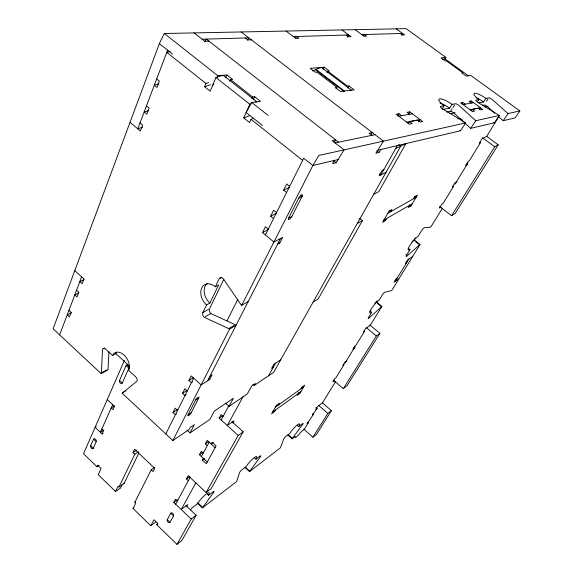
<?xml version="1.0" encoding="UTF-8"?>
<svg xmlns="http://www.w3.org/2000/svg" width="573" height="573" viewBox="0 0 573 573"><rect width="100%" height="100%" fill="white"/><g stroke="black" fill="none" stroke-linecap="round" stroke-linejoin="round"><path stroke-width="0.86" d="M444.849 59.198L445.952 57.45L406.157 28.65L164.301 33.506L159.351 43.612L53.131 328.787L101.228 373.682A3.245 2.077 60.5 0 0 101.4 372.973L102.51 349.337A3.302 2.134 61.1 0 1 105.726 349.193L112.573 355.511A11.632 7.592 60.4 0 1 124.062 355.088A11.632 7.592 60.4 0 1 128.689 370.387L135.658 376.819A3.338 2.185 59.6 0 1 136.983 381.181L122.192 393.243L172.853 440.53L189.212 429.456L190.3 427.365L194.39 424.6L190.064 432.916L186.913 430.008M108.913 351.636L108.032 369.227A3.223 2.077 60.5 0 1 107.86 369.936L101.228 373.682M59.635 334.854L81.631 276.838M167.61 50.166L137.778 128.81L142.656 127.149M255.694 102.202L256.862 101.786L223.169 75.256L215.935 77.52L210.227 91.214L204.561 86.702L205.9 83.457L208.622 82.591M124.42 360.417L83.515 453.737L96.93 466.744L99.065 465.348M90.677 445.773L93.6 439.154A1.898 1.175 58.5 0 1 95.44 439.205A1.898 1.175 58.5 0 1 96.214 441.661L93.27 448.272A1.891 1.16 58.4 0 1 91.451 448.208A1.891 1.16 58.4 0 1 90.677 445.773L93.27 448.272M128.882 368.181L126.074 365.595A2.02 1.325 60.2 0 1 128.08 365.538A2.02 1.325 60.2 0 1 128.882 368.181L122.285 383.015A1.991 1.289 59.8 0 1 120.316 383.05A1.991 1.289 59.8 0 1 119.521 380.443L126.074 365.595L127.607 364.722M112.68 404.617L100.382 432.271L103.863 430.108M96.171 426.606L95.125 427.25L102.144 433.954L103.591 430.703L101.829 429.019M253.517 118.382L251.01 119.32L249.556 122.543L243.733 117.902L249.814 104.286L250.995 103.871M96.93 466.744L97.632 465.197L101.084 468.542L98.262 474.695L115.545 491.491L120.602 488.01L122.443 484.206M115.545 491.491L117.744 486.921A1.268 0.774 56.8 0 1 118.983 487.007L134.813 454.196L133.008 452.469L134.569 449.218L154.681 468.32L153.055 471.543L151.222 469.796L154.746 467.36M223.85 279.287L209.503 308.811A3.588 2.564 60.5 0 0 210.85 313.56L235.252 324.741A3.624 2.614 59.2 0 1 236.055 325.285L229.537 329.174A3.653 2.621 59.2 0 0 228.734 328.616L204.239 317.313A3.617 2.571 60.5 0 1 202.878 312.529L206.545 304.915L209.883 303.06L218.635 284.982L215.29 286.786A12.807 9.204 61.2 0 0 201.775 287.904A12.807 9.204 61.2 0 0 206.545 304.915M215.29 286.786L219.108 278.865A3.71 2.7 61.6 0 1 223.062 278.499L240.968 304.542A3.739 2.743 60.1 0 0 241.684 305.316L248.231 301.534M118.983 487.007L124.055 483.526L138.781 453.179M176.463 414.043L175.388 414.737L172.996 412.531L175.18 408.148L177.58 410.361M186.082 394.833L185 395.52L182.565 393.293L184.814 388.773L187.264 391.001M192.471 382.084L191.382 382.764L188.911 380.529L191.21 375.909L201.166 384.906L209.725 379.448L212.096 374.835L209.969 376.182M277.611 244.22L279.789 243.059L282.711 237.372L273.915 241.992L262.527 232.531L265.414 226.736L268.264 229.1M273.543 218.549L270.664 216.179L273.615 210.248L276.508 212.626M286.572 192.507L283.621 190.121L286.679 183.969L289.644 186.361M165.783 433.933L193.695 378.151M265.371 234.887L303.719 158.234L312.865 165.497L338.127 159.552M155.734 522.046L150.785 525.742L133.051 508.509L135.335 503.975A1.275 0.781 56.1 0 0 134.834 502.356L151.222 469.796M226.987 320.859L237.831 299.342M172.853 440.53L229.537 329.174M241.684 305.316L312.865 165.497L318.875 155.448L465.684 122.944A3.173 0.824 32.6 0 0 464.925 122.443M204.926 41.786L206.309 39.093L338.643 142.197M188.016 414.909L195.558 400.14A2.593 0.688 -47.8 0 1 198.014 397.418A2.593 0.688 -47.8 0 1 198.752 398.07L191.196 412.811A2.564 0.673 -47.6 0 1 188.768 415.497A2.564 0.673 -47.6 0 1 188.016 414.909L191.196 412.811M207.598 380.801L280.534 238.518M291.858 216.422L302.121 196.396A3.008 0.938 -51.2 0 0 301.634 194.92A3.008 0.938 -51.2 0 0 298.812 198.014L288.556 218.091L291.858 216.422A2.965 0.917 -50.8 0 1 289.107 219.409A2.965 0.917 -50.8 0 1 288.591 218.034M212.49 85.8L213.808 83.286M216.802 77.606L217.797 75.708L226.98 74.97L232.674 79.454L230.59 79.633L229.701 81.302M150.785 525.742L153.951 519.747L157.554 523.235L156.751 524.739L176.985 544.35L181.856 540.511L196.116 515.242L185.831 505.45M225.511 77.749L226.98 74.97M247.6 40.153L248.811 37.868L202.176 39.215M176.985 544.35L191.203 519.045L173.791 502.406L175.481 499.262L177.344 501.038M188.324 480.726L186.418 478.935L188.18 475.654L206.108 492.522L211.065 488.769L243.203 431.834L232.086 421.749M207.268 462.01L199.44 454.733L201.281 451.316L203.236 453.136M207.276 445.665L205.299 443.846L207.175 440.365L215.119 447.685M206.108 492.522L238.182 435.451L219.137 418.125L221.099 414.487L223.133 416.335M167.295 519.625L170.747 513.243A1.97 1.232 54.9 0 1 172.752 513.408A1.97 1.232 54.9 0 1 173.504 515.893L170.038 522.268A1.955 1.218 54.8 0 1 168.047 522.089A1.955 1.218 54.8 0 1 167.295 519.625L170.038 522.268M175.646 504.176L190.093 477.452M201.388 456.552L209.152 442.191M221.171 419.966L229.021 405.44M225.354 403.07L229.021 406.386L233.433 398.235L214.323 411.142L209.954 419.372L190.064 432.916M213.306 442.485L211.143 444.018L212.089 442.27L216.071 445.944L206.337 463.707L202.427 460.069L203.343 458.371M251.776 98.692L252.693 97.016L254.727 96.787L260.543 101.349L251.683 102.438L246.139 112.516L262.534 125.53M253.202 99.559L254.727 96.787M195.837 482.86L181.226 509.512L187.815 504.541L186.526 506.869M243.303 396.272L227.266 425.517L234.006 420.797L232.817 422.953M252.894 384.282L254.219 385.464L255.336 383.444L251.762 385.858L247.321 393.923L229.021 406.386M295.711 37.911L296.499 36.493L298.934 38.327L295.768 38.427L286.013 31.064M268.529 375.788L275.599 363.146M397.282 145.628L380.887 174.93L379.476 173.834M359.715 218.399L362.451 220.584L318.259 298.87L313.144 302.057M323 69.354L324.239 67.191L329.325 71.045L327.777 71.181L326.939 72.621M347.474 37.216L348.771 34.982L293.326 36.579M275.455 410.032L274.496 411.679L271.581 413.792L276.401 405.469L279.323 403.378L278.356 405.047M389.325 210.62L390.679 211.695L391.982 209.453L389.046 211.115L382.563 222.295L385.507 220.598L386.789 218.385M363.59 35.805L364.335 34.53L366.57 36.178L364.034 36.257L355.102 29.674M336.057 88.794L336.917 87.325L316.933 72.119L315.322 72.262L310.136 68.316L324.239 67.191M298.096 393.687L297.129 395.313L299.88 393.329L304.729 385.149L301.978 387.119L301.004 388.766M409.523 205.356L408.241 207.526L410.984 205.943L417.438 195.064L414.694 196.611L413.391 198.81M347.718 88.099L348.993 85.936L354.171 89.854L340.613 91.522L335.341 87.511L336.917 87.325M334.088 142.584L335.699 139.898L332.147 140.614L344.015 149.882L336.172 162.753L332.605 163.606L334.568 160.39M401.437 35.211L402.511 33.435L361.799 34.609M376.146 302.322L377.07 300.804M414.136 240.023L415.511 237.766M411.851 241.921L413.806 240.209A2.543 0.544 -51 0 1 414.2 239.915L420.03 244.535L391.724 290.482A2.457 0.501 -50.4 0 1 391.423 290.647L384.648 292.294A2.493 0.516 -50.4 0 0 382.327 294.894L379.104 300.166A8.659 1.776 -50.2 0 0 371.032 309.205A8.659 1.776 -50.2 0 0 371.691 312.306L368.546 317.442A2.45 0.501 -50.1 0 0 368.747 318.294L381.503 306.748A2.421 0.487 -50.2 0 1 381.897 306.44L376.389 301.914A2.414 0.501 -50.2 0 0 376.203 302.05M420.03 244.535A2.55 0.53 -51 0 0 419.644 244.836L406.651 256.324A2.579 0.544 -50.9 0 1 406.558 255.243L410.003 249.606A9.125 1.941 -51 0 1 409.738 245.667A9.125 1.941 -51 0 1 418.154 236.269L421.699 230.475A2.629 0.559 -51.2 0 1 424.113 227.775L430.524 227.166A2.593 0.544 -51.3 0 0 430.817 227.037L442.478 208.106M307.415 422.165L308.238 422.888L304.184 429.478L301.62 431.455A2.213 0.408 -48.8 0 0 299.894 433.281A4.455 0.824 -48.8 0 1 296.434 436.934A4.455 0.824 -48.8 0 1 295.26 436.855A2.235 0.415 -48.7 0 0 294.665 436.812L292.044 438.832L287.925 435.151M312.837 413.326L313.667 414.057L307.021 423.819L308.238 422.888M315.873 407.475L317.07 408.52L312.443 414.988L313.667 414.057M345.039 363.003L355.11 346.615M395.148 281.458L409.007 258.896M454.912 184.212L468.069 162.796M335.449 381.826L322.484 402.862L317.643 406.522L315.852 409.437L317.07 408.52M381.897 306.44L370.258 325.321L365.409 328.716L363.382 332.025L364.6 331.165L356.098 345.003L354.88 345.87L352.904 349.086L354.981 347.603M467.618 164.422L465.584 165.568L468.17 161.357L469.366 160.691L480.518 142.541L479.329 143.178L481.993 138.838L486.713 136.317L498.861 116.598M371.29 134.046L372.228 132.528L369.091 133.158L371.906 135.321M397.662 115.875L398.987 113.762L401.601 115.732M303.805 429.141L312.922 437.228L327.813 413.434L331.409 410.655L322.312 402.712M333.293 380.028L343.32 388.666L376.318 335.95L379.913 333.357L369.8 324.941M439.634 206.481L451.567 215.72L494.728 146.76L498.209 144.819L486.728 136.331M241.118 31.966L383.473 141.144L375.902 153.22L378.975 152.482L380.859 149.496M331.409 410.655L316.511 434.398L312.922 437.228M379.913 333.357L346.916 385.944L343.32 388.666M498.209 144.819L455.112 213.514L451.567 215.72M408.334 114.12L409.759 111.85L422.652 121.526L420.052 122.049L417.452 120.094L409.466 121.655L408.119 123.775M418.662 121.784L420.073 119.571L406.751 122.171M442.019 109.02L444.118 105.769A10.887 2.822 32.2 0 1 439.677 98.843A10.887 2.822 32.2 0 1 452.068 104.358L455.399 103.77A3.066 0.788 32.3 0 1 458.88 105.325L475.167 120.18A3.094 0.795 32.6 0 0 475.812 120.702L499.341 115.488A2.958 0.709 32.7 0 0 498.632 115.03L477.252 101.987A2.937 0.716 32.4 0 1 475.97 100.125L478.978 99.587A10.135 2.442 32.5 0 1 474.501 93.213A10.135 2.442 32.5 0 1 485.861 98.37L488.74 97.861A2.858 0.68 32.5 0 1 491.942 99.315L507.485 113.067A2.886 0.695 32.7 0 0 508.093 113.554L519.869 110.947L470.92 75.521L466.221 76.094L461.881 72.943L462.862 72.835L446.353 60.867L445.336 60.953L441.052 57.844L445.952 57.45M442.943 109.422L449.576 108.204L452.068 104.358M446.804 112.086L450.435 111.391L452.09 108.856M452.914 107.588L454.568 105.045M461.91 103.82L462.798 102.46L465.154 104.186M470.232 102.445L471.199 100.97L482.824 109.479L480.797 109.88L478.455 108.168L472.231 109.386L471.328 110.747M477.775 101.414L478.978 99.587M377.786 150.219L460.513 130.751L465.684 122.944M478.899 102.803L483.476 101.958L485.861 98.37M479.1 109.866L480.503 107.76L470.132 109.787M486.37 101.428L487.952 99.05M475.812 120.702L470.72 128.352L494.42 122.772L499.341 115.488M498.739 116.734L502.636 120.215A2.872 0.702 32.9 0 0 503.259 120.695L508.101 113.554M519.869 110.947L515.098 117.909L503.244 120.695M197.091 502.886L202.391 507.9A2.507 0.501 -47.5 0 1 202.692 507.434L213.779 492.164A2.528 0.516 -47.6 0 0 213.378 491.634L208.522 495.316A8.975 1.841 -47.5 0 0 206.065 494.148A8.975 1.841 -47.5 0 0 197.621 503.624L192.872 507.241A2.593 0.537 -47.3 0 0 190.437 509.97M244.979 467.482L249.484 471.622A2.364 0.458 -48.2 0 1 249.785 471.164L260.579 456.466A2.385 0.466 -48.3 0 0 260.314 455.872L255.945 459.188A8.452 1.669 -48.2 0 0 254.097 457.705A8.452 1.669 -48.2 0 0 246.139 466.658L241.87 469.91A2.442 0.487 -48 0 0 239.571 472.489L236.699 481.241A2.414 0.473 -47.9 0 1 236.513 481.614L202.391 507.9M292.044 438.832A2.242 0.415 -48.7 0 1 292.345 438.388L302.852 424.221A2.263 0.423 -48.8 0 0 302.702 423.576L298.748 426.577L297.487 425.46M374.721 303.361L376.003 302.215M191.203 519.045L196.116 515.242M249.484 471.622L280.304 447.878A2.285 0.43 -48.5 0 0 280.498 447.513L283.85 438.717A2.306 0.437 -48.6 0 1 286.02 436.275L289.881 433.331A8.001 1.511 -48.7 0 1 297.401 424.858A8.001 1.511 -48.7 0 1 298.748 426.577M156.751 524.739L158.127 523.708M173.791 502.406L177.386 499.742M334.295 380.622L332.913 381.647L334.79 378.595L336.007 377.7L344.079 364.564L342.862 365.452L344.781 362.315L346.866 360.811M186.418 478.935L190.043 476.299M272.54 412.137L300.839 391.703M275.434 407.145L303.754 386.789M202.427 460.069L204.582 458.515M238.182 435.451L243.203 431.834M133.051 508.509L133.889 507.907M199.44 454.733L203.043 452.176M134.834 502.356L135.672 501.762M205.299 443.846L208.916 441.296M219.137 418.125L222.818 415.597M254.219 385.464L273.665 372.307L400.799 146.079L398.672 144.453M273.321 367.221L271.588 368.382L273.865 364.306L280.749 359.708M134.813 454.196L138.523 451.732M398.765 279.051L393.93 282.267L396.122 278.707L397.333 277.898M133.008 452.469L136.718 450.013M406.758 262.563L405.548 263.351L407.797 259.684L412.624 256.561M195.558 400.14L198.752 398.07M172.996 412.531L177.68 409.494M182.565 393.293L187.271 390.313M102.144 433.954L103.011 433.41M188.911 380.529L193.638 377.578M114.471 406.013L111.176 408.005L112.974 409.702L114.485 406.314L107.273 399.531M440.873 207.218L439.505 208.042L441.948 204.067L443.144 203.351L453.658 186.246L452.455 186.948L454.969 182.859L457.01 181.677M228.734 328.616L234.171 325.378M123.661 392.061L125.702 390.843M122.192 393.243L123.553 392.426M383.853 220.075L412.266 203.78M205.342 316.683L210.85 313.567M387.742 213.364L416.134 197.255L414.78 196.202M101.4 372.973L106.929 369.85M202.878 312.529L208.407 309.427M357.323 223.441L362.451 220.584M112.573 355.511L115.918 353.663A11.589 7.592 60.4 0 1 116.663 352.359M103.634 348.728L105.031 347.969M220.225 278.27L221.615 277.525M373.689 194.319L378.817 191.59L405.906 143.601L395.621 148.6M386.073 172.28L379.14 175.825L382.17 170.396L383.917 169.515M262.527 232.531L268.1 229.701M270.664 216.179L276.243 213.421M71.496 312.758L67.213 314.864L69.426 316.912L71.167 312.357L68.939 310.308M298.784 198.079L302.093 196.46L300.324 195.028M78.594 293.075L74.791 294.887L77.047 296.943L78.838 292.251L76.574 290.189M283.621 190.121L289.222 187.486M84.159 279.61L79.819 281.637L82.097 283.699L83.923 278.915L74.784 270.649M442.492 59.578L444.748 58.697L468.284 75.743M349.888 90.778L351.435 90.183L321.389 67.406L315.83 69.312L344.617 91.193M243.733 117.902L249.599 115.739M312.378 70.887L315.601 69.784L343.678 91.128M148.736 110.517L144.152 112.014L146.781 114.177L149.102 108.096L146.459 105.926M204.561 86.702L210.599 84.775M157.99 84.167L154.287 85.284L156.973 87.461L159.38 81.165L156.68 78.981M170.088 51.455L166.779 52.351L205.9 83.457M461.351 120.287L462.783 119.986M457.841 118.862L460.42 118.317M335.105 142.928L375.036 134.676M449.812 113.726L455.041 112.702M484.6 106.929L488.067 106.256M482.423 105.289L484.006 104.981A2.851 0.695 32.6 0 1 487.193 106.428L494.871 113.282M398.858 116.212L412.338 113.769M463.02 104.558L473.527 102.653M398.987 113.762L396.222 114.249L409.387 124.183L412.094 123.639L409.466 121.655M409.759 111.85L407.109 112.322L409.688 114.263M444.118 105.769L440.63 106.385A3.159 0.831 32.2 0 0 441.905 108.404L464.925 122.429M462.798 102.46L460.656 102.839L472.496 111.542L474.602 111.126L472.231 109.386M471.199 100.97L469.129 101.335L471.457 103.04M348.993 85.936L347.482 86.108L327.777 71.181M208.995 41.192L204.883 41.32L194.104 32.912M251.389 39.838L247.737 39.96L245.151 37.968M396.201 28.851L404.624 34.96L402.418 35.032L400.298 33.499M341.952 29.939L351.048 36.672L348.377 36.751L346.092 35.06M482.48 137.685L494.728 146.76M376.898 150.878L378.975 152.482M409.674 204.919L410.984 205.943M230.59 79.633L252.693 97.016M333.457 160.612L336.172 162.753M164.301 33.506L217.797 75.708M251.683 102.438L268.193 115.46M215.935 77.52L249.814 104.286M415.26 241.362L419.644 244.836M384.161 219.531L385.507 220.598M159.351 43.612L172.444 54.005M251.01 119.32L302.651 160.368M408.227 248.195L410.003 249.606M405.82 254.656L406.558 255.243M377.378 303.346L381.503 306.748M370.015 310.924L371.691 312.306M140.034 122.858L142.641 125.021L140.378 130.966L130.021 122.357M278.492 241.985L279.789 243.059M366.168 327.484L376.318 335.95M318.695 405.455L327.813 413.434M298.655 392.261L299.88 393.329M288.226 434.706L292.345 438.388M208.486 378.338L209.725 379.448M254.641 457.999L255.945 459.188M245.516 467.246L249.785 471.164M115.918 353.663L129.613 366.269M119.521 380.443L122.285 383.015M207.168 494.048L208.522 495.316M198.272 503.244L202.692 507.434M93.6 439.154L96.214 441.661M170.747 513.243L173.504 515.893M158.019 84.102A2.865 1.332 -52.2 0 1 158.499 83.164M78.25 293.233A2.478 0.988 -46.8 0 1 78.637 292.502M476.106 97.732A10.121 2.471 32.5 0 1 483.476 101.958M493.718 122.293A2.944 0.745 32.8 0 1 494.42 122.772M470.705 128.352A3.087 0.824 32.6 0 1 470.061 127.829L453.909 112.931A3.058 0.802 32.3 0 0 450.442 111.391M440.007 103.09A10.866 2.858 32.2 0 1 449.576 108.204M459.961 130.358A3.166 0.867 32.6 0 1 460.52 130.751M209.883 303.06A12.764 9.204 61.2 0 1 207.34 283.384M123.704 483.268A1.261 0.774 56.8 0 1 124.055 483.526"/></g></svg>
